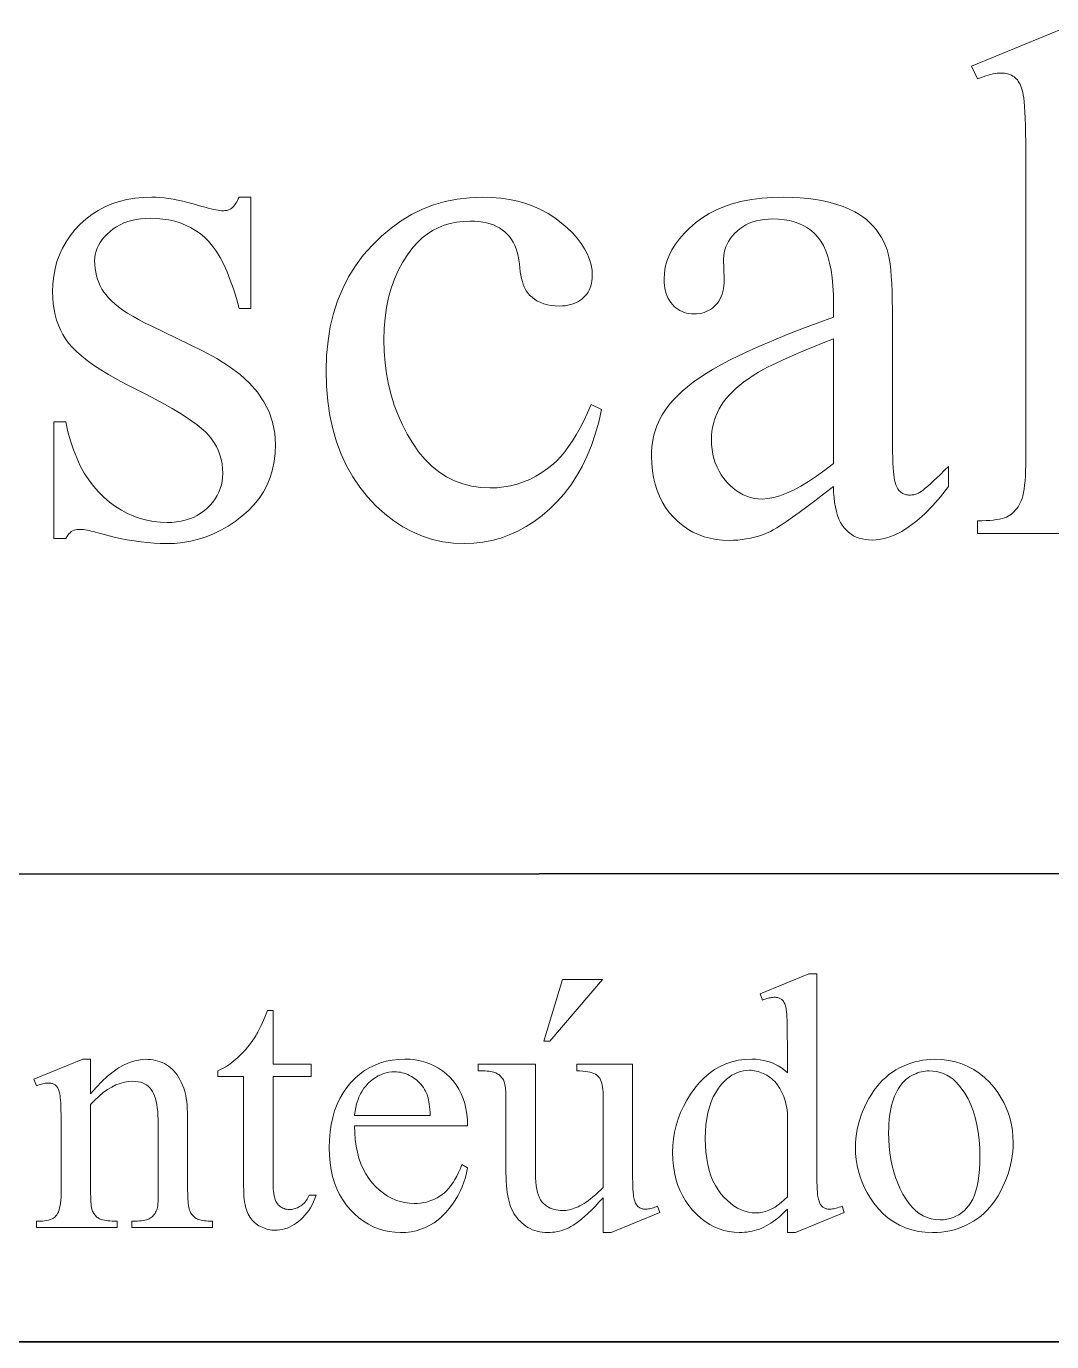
# Model space of a CAD drawing. Extents: x 0 to 297, y 0 to 210.
# Drawn here: x 167.36 to 173.57, y 10 to 17.97 of the extents above; entities that cross this region are included whole.
import ezdxf

# ---------------------------------------------------------------- set-up
doc = ezdxf.new("R2010")
doc.units = 0

msp = doc.modelspace()

# ---------------------------------------------------------------- linework, layer by layer
at = {"color": 7, "lineweight": 35}
for p, q in [((162, 12.832358), (286.882111, 12.899072)), ((10, 10), (287, 10)), ((97, 10), (287, 10))]:
    msp.add_line(p, q, dxfattribs=at)
at = {"color": 7, "lineweight": 13}
msp.add_lwpolyline([(174.094589, 14.899117), (173.123428, 14.899117), (173.123428, 14.976982), (173.149811, 14.977263), (173.174469, 14.978107), (173.197403, 14.979513), (173.218597, 14.981482), (173.238068, 14.984012), (173.255798, 14.987105), (173.271805, 14.990761), (173.286087, 14.994978), (173.29863, 14.999758), (173.309448, 15.0051), (173.319183, 15.011092), (173.328476, 15.017818), (173.337341, 15.025281), (173.345779, 15.033479), (173.35379, 15.042412), (173.361359, 15.05208), (173.368484, 15.062484), (173.375198, 15.073623), (173.38147, 15.085497), (173.387314, 15.098107), (173.392654, 15.112274), (173.39743, 15.12882), (173.401642, 15.147747), (173.405304, 15.169052), (173.408401, 15.192736), (173.410934, 15.2188), (173.412903, 15.247242), (173.414307, 15.278064), (173.415146, 15.311265), (173.415421, 15.346846), (173.415421, 17.146412), (173.415283, 17.21088), (173.414825, 17.270176), (173.414063, 17.324305), (173.41301, 17.373262), (173.411636, 17.417051), (173.409973, 17.455669), (173.408005, 17.48912), (173.405731, 17.517401), (173.403168, 17.540512), (173.400284, 17.558453), (173.397079, 17.573322), (173.393494, 17.587221), (173.389542, 17.600143), (173.385239, 17.612095), (173.380554, 17.623072), (173.375504, 17.633074), (173.370087, 17.642105), (173.364288, 17.650162), (173.358139, 17.657246), (173.351624, 17.663357), (173.344727, 17.668697), (173.337479, 17.673477), (173.329849, 17.677696), (173.321854, 17.681351), (173.313492, 17.684444), (173.304779, 17.686975), (173.29567, 17.688944), (173.286209, 17.69035), (173.276382, 17.691193), (173.26619, 17.691475), (173.254639, 17.691128), (173.242477, 17.69009), (173.229721, 17.68836), (173.216354, 17.685936), (173.202377, 17.682823), (173.187805, 17.679016), (173.172607, 17.674517), (173.15683, 17.669325), (173.140427, 17.663443), (173.123428, 17.656868), (173.086655, 17.732571), (173.677139, 17.974819)], dxfattribs=at)
for points in [[(168.717514, 16.93877), (168.717514, 16.263933), (168.646149, 16.263933), (168.629242, 16.325489), (168.611404, 16.38298), (168.592636, 16.436405), (168.572952, 16.485764), (168.552322, 16.531055), (168.530777, 16.572281), (168.508286, 16.60944), (168.484879, 16.642534), (168.460526, 16.67156), (168.435257, 16.696522), (168.408813, 16.718302), (168.380966, 16.737789), (168.351715, 16.754986), (168.321045, 16.769888), (168.288986, 16.782497), (168.255508, 16.792814), (168.220642, 16.80084), (168.184357, 16.806572), (168.146667, 16.810011), (168.107574, 16.811157), (168.077866, 16.810356), (168.049347, 16.807957), (168.021988, 16.803955), (167.995789, 16.798351), (167.970764, 16.791149), (167.946899, 16.782347), (167.92421, 16.771942), (167.902695, 16.759939), (167.882339, 16.746334), (167.863159, 16.731129), (167.84549, 16.714949), (167.829681, 16.698423), (167.81572, 16.681553), (167.803635, 16.664337), (167.793396, 16.646772), (167.785034, 16.628864), (167.778519, 16.610609), (167.773865, 16.592007), (167.771072, 16.573061), (167.770157, 16.553766), (167.770844, 16.529888), (167.772919, 16.506701), (167.776382, 16.484207), (167.781219, 16.462404), (167.78746, 16.441294), (167.795074, 16.420876), (167.804062, 16.40115), (167.814453, 16.382116), (167.826218, 16.363773), (167.839371, 16.346125), (167.854156, 16.328279), (167.871719, 16.310219), (167.892059, 16.291943), (167.915161, 16.273449), (167.941025, 16.25474), (167.969666, 16.235815), (168.001068, 16.216673), (168.035233, 16.197313), (168.072189, 16.17774), (168.111893, 16.157948), (168.427689, 16.004379), (168.511108, 15.960191), (168.585754, 15.913277), (168.651611, 15.863637), (168.708694, 15.811273), (168.756989, 15.756182), (168.796509, 15.698366), (168.82724, 15.637826), (168.849197, 15.57456), (168.862366, 15.508569), (168.86676, 15.439852), (168.864716, 15.386827), (168.858582, 15.335901), (168.848358, 15.287072), (168.834061, 15.240342), (168.815659, 15.19571), (168.793182, 15.153175), (168.766602, 15.11274), (168.735947, 15.074401), (168.701202, 15.038161), (168.662369, 15.004019), (168.621002, 14.972581), (168.578659, 14.944451), (168.535339, 14.919632), (168.491058, 14.898122), (168.445801, 14.87992), (168.399567, 14.865028), (168.352356, 14.853446), (168.304184, 14.845173), (168.25502, 14.840209), (168.204895, 14.838554), (168.168045, 14.839203), (168.130142, 14.841149), (168.091217, 14.844394), (168.051239, 14.848936), (168.010239, 14.854776), (167.968185, 14.861914), (167.92511, 14.870349), (167.880981, 14.880083), (167.835815, 14.891113), (167.789612, 14.903442), (167.775604, 14.907552), (167.7621, 14.911229), (167.74913, 14.914474), (167.736664, 14.917285), (167.724731, 14.919664), (167.713303, 14.921611), (167.702408, 14.923125), (167.692017, 14.924207), (167.682159, 14.924855), (167.672821, 14.925072), (167.663086, 14.924509), (167.653778, 14.922822), (167.644913, 14.920011), (167.636475, 14.916074), (167.628479, 14.911013), (167.620911, 14.904827), (167.61377, 14.897516), (167.607071, 14.88908), (167.600784, 14.87952), (167.594955, 14.868835), (167.523575, 14.868835), (167.523575, 15.576118), (167.594955, 15.576118), (167.60817, 15.517047), (167.623596, 15.460962), (167.64122, 15.407862), (167.661057, 15.357747), (167.68309, 15.310616), (167.707336, 15.266471), (167.733795, 15.225309), (167.762451, 15.187134), (167.79332, 15.151943), (167.826385, 15.119737), (167.860977, 15.090558), (167.896378, 15.064452), (167.932602, 15.041416), (167.969666, 15.021453), (168.007538, 15.00456), (168.046234, 14.990739), (168.085739, 14.979989), (168.126083, 14.97231), (168.167252, 14.967704), (168.209229, 14.966167), (168.238525, 14.967044), (168.266724, 14.969671), (168.293808, 14.974051), (168.319794, 14.980184), (168.344681, 14.988068), (168.368469, 14.997704), (168.391144, 15.009091), (168.41272, 15.022231), (168.433182, 15.037123), (168.45256, 15.053767), (168.470428, 15.071644), (168.486435, 15.090234), (168.500549, 15.109538), (168.512772, 15.129557), (168.523117, 15.150288), (168.531586, 15.171734), (168.538177, 15.193893), (168.542877, 15.216766), (168.5457, 15.240353), (168.546646, 15.264653), (168.545593, 15.294026), (168.54245, 15.322448), (168.537201, 15.349916), (168.529861, 15.376434), (168.520416, 15.402), (168.508881, 15.426615), (168.495239, 15.450277), (168.479507, 15.472988), (168.46167, 15.494747), (168.441742, 15.515554), (168.418671, 15.536427), (168.391434, 15.558381), (168.360016, 15.581416), (168.324432, 15.605534), (168.284653, 15.630732), (168.240723, 15.657011), (168.192612, 15.684373), (168.14032, 15.712815), (168.083847, 15.742339), (168.023209, 15.772944), (167.962646, 15.803788), (167.906418, 15.834026), (167.854507, 15.863659), (167.806915, 15.892685), (167.763657, 15.921106), (167.724731, 15.948922), (167.690125, 15.976131), (167.659836, 16.002735), (167.633881, 16.028734), (167.612259, 16.054127), (167.593765, 16.079433), (167.577209, 16.106037), (167.562622, 16.13394), (167.549957, 16.163139), (167.539261, 16.193638), (167.530502, 16.225431), (167.523682, 16.258526), (167.518814, 16.292915), (167.5159, 16.328604), (167.514923, 16.365591), (167.516602, 16.413673), (167.521622, 16.460155), (167.530014, 16.505035), (167.541748, 16.548317), (167.556824, 16.589996), (167.575272, 16.630075), (167.597061, 16.668554), (167.622208, 16.705433), (167.650696, 16.740709), (167.682556, 16.774387), (167.717056, 16.80562), (167.75354, 16.833565), (167.791992, 16.858223), (167.832397, 16.879593), (167.874786, 16.897675), (167.919128, 16.91247), (167.965454, 16.923975), (168.013733, 16.932196), (168.063995, 16.937126), (168.116226, 16.93877), (168.140076, 16.938272), (168.164932, 16.936781), (168.190781, 16.934294), (168.217621, 16.930811), (168.245453, 16.926334), (168.274292, 16.92086), (168.304108, 16.914394), (168.33493, 16.906933), (168.36676, 16.898476), (168.399567, 16.889023), (168.420898, 16.882858), (168.44075, 16.877342), (168.459137, 16.872477), (168.476044, 16.868259), (168.491486, 16.864689), (168.505463, 16.861769), (168.51796, 16.859499), (168.528992, 16.857876), (168.538559, 16.856903), (168.546646, 16.856579), (168.553421, 16.85673), (168.559875, 16.857183), (168.56604, 16.857941), (168.571915, 16.859001), (168.577469, 16.860363), (168.582718, 16.86203), (168.587677, 16.863997), (168.592331, 16.866268), (168.59668, 16.868843), (168.600723, 16.871719), (168.604675, 16.875114), (168.608765, 16.879246), (168.612976, 16.884113), (168.617325, 16.889715), (168.621811, 16.896051), (168.626419, 16.903126), (168.631149, 16.910933), (168.636017, 16.919477), (168.641022, 16.928757), (168.646149, 16.93877)], [(170.843689, 15.65182), (170.826141, 15.575328), (170.805542, 15.502447), (170.781845, 15.433179), (170.755096, 15.367523), (170.725266, 15.305479), (170.692368, 15.247047), (170.656403, 15.192227), (170.617355, 15.14102), (170.575241, 15.093425), (170.53006, 15.049441), (170.482849, 15.009373), (170.434631, 14.973521), (170.385422, 14.941889), (170.33522, 14.914474), (170.284027, 14.891275), (170.231842, 14.872296), (170.17865, 14.857534), (170.124466, 14.84699), (170.06929, 14.840663), (170.013123, 14.838554), (169.946503, 14.841388), (169.881607, 14.849888), (169.818451, 14.864056), (169.757034, 14.883889), (169.697327, 14.90939), (169.639359, 14.940558), (169.58313, 14.977393), (169.528625, 15.019896), (169.475845, 15.068064), (169.424805, 15.1219), (169.377136, 15.180558), (169.334473, 15.243197), (169.296844, 15.309815), (169.264221, 15.380414), (169.236618, 15.454992), (169.21405, 15.53355), (169.196472, 15.616089), (169.183929, 15.702606), (169.176407, 15.793103), (169.173904, 15.887581), (169.176682, 15.979268), (169.185013, 16.067451), (169.198914, 16.15213), (169.218369, 16.233305), (169.243378, 16.310976), (169.273956, 16.385143), (169.310089, 16.455807), (169.351776, 16.522966), (169.399033, 16.586622), (169.451843, 16.646772), (169.508545, 16.702253), (169.567474, 16.751892), (169.628632, 16.795692), (169.692017, 16.833651), (169.757629, 16.86577), (169.82547, 16.892052), (169.895538, 16.912491), (169.967834, 16.92709), (170.042358, 16.93585), (170.11911, 16.93877), (170.176468, 16.937223), (170.23175, 16.932585), (170.284958, 16.924852), (170.33609, 16.914026), (170.385147, 16.900108), (170.432129, 16.883097), (170.47702, 16.862991), (170.519852, 16.839794), (170.560608, 16.813503), (170.599274, 16.784121), (170.635025, 16.753071), (170.667023, 16.721785), (170.695251, 16.69026), (170.719711, 16.658497), (170.740402, 16.626495), (170.757339, 16.594257), (170.770523, 16.561781), (170.779922, 16.529066), (170.785568, 16.496113), (170.78746, 16.462923), (170.786926, 16.446798), (170.785339, 16.431301), (170.782684, 16.416431), (170.778976, 16.402187), (170.7742, 16.388573), (170.768372, 16.375584), (170.76149, 16.363222), (170.75354, 16.351488), (170.744537, 16.340382), (170.734467, 16.329903), (170.723434, 16.320246), (170.711578, 16.311604), (170.698868, 16.30398), (170.685318, 16.297371), (170.670929, 16.29178), (170.655685, 16.287207), (170.639603, 16.283648), (170.622681, 16.281107), (170.604919, 16.279581), (170.586304, 16.279074), (170.561401, 16.279896), (170.537766, 16.28236), (170.515381, 16.28647), (170.494247, 16.292225), (170.474365, 16.299622), (170.45575, 16.308662), (170.43837, 16.319347), (170.422256, 16.331676), (170.40741, 16.345648), (170.393799, 16.361265), (170.386688, 16.371172), (170.380081, 16.382721), (170.373978, 16.395916), (170.368362, 16.410753), (170.363251, 16.427235), (170.358627, 16.44536), (170.354507, 16.46513), (170.350891, 16.486542), (170.347763, 16.5096), (170.345139, 16.5343), (170.342117, 16.559217), (170.337814, 16.582924), (170.332245, 16.605417), (170.325409, 16.626701), (170.317291, 16.646772), (170.307892, 16.665634), (170.297211, 16.683283), (170.285263, 16.699722), (170.272034, 16.714949), (170.257538, 16.728966), (170.241806, 16.741293), (170.224915, 16.752325), (170.206848, 16.762058), (170.187622, 16.770493), (170.167236, 16.777632), (170.14566, 16.783472), (170.12294, 16.788013), (170.09903, 16.791258), (170.073959, 16.793205), (170.047729, 16.793854), (170.00531, 16.792253), (169.964584, 16.787451), (169.925537, 16.779448), (169.888184, 16.768244), (169.852524, 16.753839), (169.818542, 16.736233), (169.786255, 16.715425), (169.755646, 16.691416), (169.72673, 16.664207), (169.699493, 16.633795), (169.666199, 16.59004), (169.636429, 16.543558), (169.610138, 16.49435), (169.587372, 16.442419), (169.5681, 16.38776), (169.552322, 16.330378), (169.54007, 16.270269), (169.531311, 16.207436), (169.526047, 16.141878), (169.524292, 16.073593), (169.526031, 16.003483), (169.531265, 15.935036), (169.539963, 15.868255), (169.552155, 15.80314), (169.567825, 15.73969), (169.586975, 15.677905), (169.609619, 15.617786), (169.635727, 15.559333), (169.665329, 15.502544), (169.69841, 15.447422), (169.734451, 15.395847), (169.772949, 15.349701), (169.813873, 15.308983), (169.857254, 15.273695), (169.903076, 15.243835), (169.95134, 15.219405), (170.00206, 15.200403), (170.055206, 15.186831), (170.110809, 15.178687), (170.168854, 15.175973), (170.210815, 15.177423), (170.251907, 15.181769), (170.292145, 15.189015), (170.331512, 15.19916), (170.37001, 15.212202), (170.407639, 15.228143), (170.444412, 15.246983), (170.480316, 15.26872), (170.51535, 15.293356), (170.54953, 15.32089), (170.573257, 15.342411), (170.596848, 15.367177), (170.620316, 15.395187), (170.643661, 15.426441), (170.66687, 15.46094), (170.689941, 15.498684), (170.712891, 15.539672), (170.735718, 15.583904), (170.758408, 15.63138), (170.78096, 15.682101)], [(172.249603, 15.184625), (172.190872, 15.139462), (172.136703, 15.09828), (172.087051, 15.061077), (172.041962, 15.027855), (172.001404, 14.998611), (171.965393, 14.973349), (171.933914, 14.952065), (171.906998, 14.934762), (171.884613, 14.921438), (171.86676, 14.912094), (171.843246, 14.90182), (171.819443, 14.892628), (171.795319, 14.884517), (171.770905, 14.877487), (171.74617, 14.871539), (171.721146, 14.866673), (171.695831, 14.862887), (171.670197, 14.860184), (171.644257, 14.858562), (171.618027, 14.858021), (171.577652, 14.859426), (171.538727, 14.863645), (171.501251, 14.870674), (171.46524, 14.880515), (171.430664, 14.893168), (171.397537, 14.908633), (171.36586, 14.92691), (171.335632, 14.947999), (171.306854, 14.971899), (171.279526, 14.998611), (171.254242, 15.027617), (171.231628, 15.058395), (171.211685, 15.090948), (171.194382, 15.125274), (171.179764, 15.161373), (171.167786, 15.199246), (171.158478, 15.238894), (171.151825, 15.280313), (171.147827, 15.323507), (171.1465, 15.368475), (171.147156, 15.397069), (171.149094, 15.424885), (171.152344, 15.451921), (171.156891, 15.478179), (171.16272, 15.503658), (171.169861, 15.528359), (171.178299, 15.552281), (171.188034, 15.575425), (171.199066, 15.59779), (171.211395, 15.619376), (171.230438, 15.648619), (171.25209, 15.677516), (171.276382, 15.706067), (171.303268, 15.734271), (171.332779, 15.76213), (171.364914, 15.789642), (171.399658, 15.81681), (171.437027, 15.84363), (171.477005, 15.870104), (171.519608, 15.896233), (171.566422, 15.92275), (171.619064, 15.950393), (171.677521, 15.979159), (171.741791, 16.009052), (171.811874, 16.040068), (171.887787, 16.07221), (171.969513, 16.105476), (172.057053, 16.139866), (172.150421, 16.175383), (172.249603, 16.212023), (172.249603, 16.289888), (172.248657, 16.347292), (172.245834, 16.400976), (172.241135, 16.450941), (172.234543, 16.497185), (172.226074, 16.539707), (172.215729, 16.57851), (172.203491, 16.613594), (172.189392, 16.644957), (172.173386, 16.672598), (172.155518, 16.696522), (172.135849, 16.71748), (172.114456, 16.736233), (172.09137, 16.752779), (172.066574, 16.767118), (172.04007, 16.779253), (172.011856, 16.789181), (171.981934, 16.796904), (171.950287, 16.802418), (171.916946, 16.805727), (171.881897, 16.806831), (171.855209, 16.806095), (171.829651, 16.80389), (171.805206, 16.800213), (171.781891, 16.795065), (171.759689, 16.788446), (171.738632, 16.780357), (171.718689, 16.770796), (171.699875, 16.759766), (171.682175, 16.747263), (171.665604, 16.733292), (171.649994, 16.718367), (171.636017, 16.703011), (171.623688, 16.68722), (171.613007, 16.670998), (171.603958, 16.654343), (171.596573, 16.637257), (171.59082, 16.619736), (171.5867, 16.601784), (171.584244, 16.583399), (171.58342, 16.564581), (171.587738, 16.439131), (171.587234, 16.419685), (171.585709, 16.40115), (171.58316, 16.383522), (171.579605, 16.366802), (171.575027, 16.35099), (171.569443, 16.336088), (171.562836, 16.322094), (171.555206, 16.309008), (171.54657, 16.296831), (171.536911, 16.285563), (171.526428, 16.275288), (171.51532, 16.266096), (171.503586, 16.257984), (171.491226, 16.250956), (171.478241, 16.245007), (171.46463, 16.240141), (171.450378, 16.236355), (171.435516, 16.233652), (171.420013, 16.232029), (171.403885, 16.231489), (171.388184, 16.232052), (171.373047, 16.233738), (171.358505, 16.236549), (171.344543, 16.240486), (171.331161, 16.245548), (171.318375, 16.251734), (171.306152, 16.259045), (171.29454, 16.267479), (171.283493, 16.27704), (171.273041, 16.287725), (171.263382, 16.299383), (171.25473, 16.311863), (171.247116, 16.325165), (171.240509, 16.339289), (171.234909, 16.354235), (171.230331, 16.370003), (171.226776, 16.386593), (171.224243, 16.404005), (171.222717, 16.422237), (171.222198, 16.441294), (171.224106, 16.478193), (171.229813, 16.514488), (171.239334, 16.550177), (171.252655, 16.585258), (171.269791, 16.619736), (171.290726, 16.653608), (171.315475, 16.686874), (171.344025, 16.719534), (171.376373, 16.751589), (171.412537, 16.783039), (171.452148, 16.812628), (171.494827, 16.839102), (171.540573, 16.862461), (171.589386, 16.882708), (171.641281, 16.899837), (171.696228, 16.913853), (171.754272, 16.924755), (171.815369, 16.932541), (171.879547, 16.937214), (171.946793, 16.93877), (171.998611, 16.937883), (172.048538, 16.935223), (172.096558, 16.93079), (172.14267, 16.924582), (172.186874, 16.916599), (172.229187, 16.906845), (172.269592, 16.895317), (172.30809, 16.882015), (172.344681, 16.86694), (172.379379, 16.85009), (172.404236, 16.835922), (172.427734, 16.820242), (172.449905, 16.803045), (172.470734, 16.784336), (172.490234, 16.764112), (172.508377, 16.742374), (172.525177, 16.719124), (172.540649, 16.694359), (172.554764, 16.668077), (172.567551, 16.640284), (172.574951, 16.619736), (172.581573, 16.595295), (172.587402, 16.566961), (172.592468, 16.534733), (172.596756, 16.498611), (172.60025, 16.458597), (172.602982, 16.41469), (172.604935, 16.366888), (172.606094, 16.315195), (172.606491, 16.259607), (172.606491, 15.586932), (172.606598, 15.532458), (172.606918, 15.482375), (172.607452, 15.436684), (172.608215, 15.395382), (172.609192, 15.358471), (172.610382, 15.325952), (172.611786, 15.297822), (172.613403, 15.274084), (172.61525, 15.254737), (172.61731, 15.239779), (172.619598, 15.22744), (172.622192, 15.215944), (172.625061, 15.205292), (172.628204, 15.195483), (172.631638, 15.186518), (172.635345, 15.178395), (172.639328, 15.171117), (172.6436, 15.164682), (172.648163, 15.159091), (172.652985, 15.154344), (172.658035, 15.150234), (172.663239, 15.146557), (172.668594, 15.143312), (172.674103, 15.140501), (172.679749, 15.138122), (172.685562, 15.136175), (172.691528, 15.134661), (172.697632, 15.133579), (172.703888, 15.132931), (172.710312, 15.132714), (172.717148, 15.132866), (172.723801, 15.13332), (172.730286, 15.134077), (172.736603, 15.135137), (172.742752, 15.136499), (172.748718, 15.138165), (172.754517, 15.140133), (172.760147, 15.142405), (172.765594, 15.144979), (172.770874, 15.147855), (172.780792, 15.154495), (172.792419, 15.163168), (172.80571, 15.173875), (172.820709, 15.186615), (172.837387, 15.201387), (172.855743, 15.218194), (172.875793, 15.237033), (172.897537, 15.257905), (172.920959, 15.28081), (172.946075, 15.30575), (172.946075, 15.184625), (172.897827, 15.122981), (172.850037, 15.067826), (172.802673, 15.019159), (172.755737, 14.976982), (172.709229, 14.941294), (172.663162, 14.912094), (172.617523, 14.889383), (172.572311, 14.873161), (172.527542, 14.863428), (172.4832, 14.860184), (172.462433, 14.860919), (172.442535, 14.863125), (172.423508, 14.866802), (172.405334, 14.87195), (172.388031, 14.878569), (172.371597, 14.886658), (172.356018, 14.896218), (172.341309, 14.907249), (172.327469, 14.919751), (172.314484, 14.933723), (172.302551, 14.94947), (172.291824, 14.967293), (172.282303, 14.987191), (172.274002, 15.009167), (172.266907, 15.033219), (172.261017, 15.059347), (172.256348, 15.087552), (172.252884, 15.117833), (172.250641, 15.15019)], [(172.249603, 15.325216), (172.249603, 16.080082), (172.1866, 16.054884), (172.12822, 16.0312), (172.074463, 16.009029), (172.025345, 15.988374), (171.98085, 15.969232), (171.940994, 15.951604), (171.905762, 15.93549), (171.875153, 15.92089), (171.849182, 15.907804), (171.827835, 15.896233), (171.794632, 15.877112), (171.763367, 15.857819), (171.73407, 15.838352), (171.706696, 15.818712), (171.68129, 15.798901), (171.657822, 15.778914), (171.636307, 15.758756), (171.61673, 15.738424), (171.599091, 15.717919), (171.58342, 15.697242), (171.569443, 15.676283), (171.556946, 15.654935), (171.545914, 15.633197), (171.536346, 15.611071), (171.528259, 15.588554), (171.521637, 15.565649), (171.516495, 15.542354), (171.512817, 15.518669), (171.510605, 15.494596), (171.509872, 15.470133), (171.510803, 15.439517), (171.513596, 15.40996), (171.51825, 15.381463), (171.52475, 15.354027), (171.533127, 15.327649), (171.543365, 15.302332), (171.55545, 15.278074), (171.569397, 15.254877), (171.585205, 15.232739), (171.602875, 15.211661), (171.621765, 15.192141), (171.641205, 15.174675), (171.661224, 15.159265), (171.681793, 15.145908), (171.702911, 15.134606), (171.724609, 15.12536), (171.746872, 15.118169), (171.769684, 15.113031), (171.793076, 15.109949), (171.817017, 15.108922), (171.850922, 15.111085), (171.886917, 15.117574), (171.924988, 15.128388), (171.965134, 15.143529), (172.007355, 15.162995), (172.051651, 15.186788), (172.098022, 15.214906), (172.146469, 15.24735), (172.196991, 15.284121)], [(171.969803, 10.803456), (171.955338, 10.788743), (171.940948, 10.774884), (171.92662, 10.76188), (171.912354, 10.749729), (171.898163, 10.738433), (171.884018, 10.727992), (171.869949, 10.718405), (171.855942, 10.709672), (171.84201, 10.701793), (171.828125, 10.694769), (171.814178, 10.688501), (171.800018, 10.682895), (171.785629, 10.677947), (171.771027, 10.673658), (171.75621, 10.670031), (171.74118, 10.667062), (171.725937, 10.664753), (171.710464, 10.663103), (171.694794, 10.662114), (171.678894, 10.661784), (171.646851, 10.663141), (171.615646, 10.667213), (171.585251, 10.673999), (171.555695, 10.6835), (171.526947, 10.695715), (171.499023, 10.710645), (171.471924, 10.728289), (171.445633, 10.748648), (171.420181, 10.771721), (171.395538, 10.797508), (171.372528, 10.825427), (171.351944, 10.854892), (171.333771, 10.885902), (171.318024, 10.91846), (171.304703, 10.952564), (171.293793, 10.988215), (171.285324, 11.025413), (171.279266, 11.064156), (171.275635, 11.104446), (171.274414, 11.146283), (171.275757, 11.188531), (171.279785, 11.230054), (171.286484, 11.270852), (171.295868, 11.310926), (171.307938, 11.350275), (171.322693, 11.3889), (171.340134, 11.4268), (171.360245, 11.463976), (171.383041, 11.500427), (171.408524, 11.536153), (171.436111, 11.569749), (171.46524, 11.599809), (171.495895, 11.626331), (171.528091, 11.649319), (171.561813, 11.668769), (171.597092, 11.684683), (171.633881, 11.69706), (171.672226, 11.705901), (171.712097, 11.711205), (171.75351, 11.712974), (171.779221, 11.712141), (171.804031, 11.709642), (171.827942, 11.705479), (171.850922, 11.69965), (171.873016, 11.692156), (171.89418, 11.682995), (171.914459, 11.67217), (171.933807, 11.659678), (171.952255, 11.645522), (171.969803, 11.629701), (171.969803, 11.812469), (171.969727, 11.845119), (171.969482, 11.875151), (171.96907, 11.902566), (171.968506, 11.927364), (171.967773, 11.949545), (171.966888, 11.96911), (171.965836, 11.986055), (171.964615, 12.000385), (171.963226, 12.012097), (171.9617, 12.021193), (171.959976, 12.02873), (171.958084, 12.035771), (171.955994, 12.042314), (171.953735, 12.048359), (171.951279, 12.053907), (171.948654, 12.058958), (171.945831, 12.063511), (171.942825, 12.067566), (171.939651, 12.071124), (171.936279, 12.074184), (171.932724, 12.076856), (171.929016, 12.079247), (171.92511, 12.081355), (171.921051, 12.083182), (171.916809, 12.084729), (171.912399, 12.085995), (171.907806, 12.086979), (171.903061, 12.087682), (171.898117, 12.088103), (171.893021, 12.088243), (171.887207, 12.088071), (171.881042, 12.087552), (171.874496, 12.086687), (171.867584, 12.085476), (171.860306, 12.083918), (171.852661, 12.082015), (171.84465, 12.079765), (171.836258, 12.077169), (171.827515, 12.074228), (171.81839, 12.07094), (171.804337, 12.108792), (172.099579, 12.229917), (172.148254, 12.229917), (172.148254, 11.08464), (172.148331, 11.051173), (172.148575, 11.020421), (172.148972, 10.992384), (172.149551, 10.967062), (172.150269, 10.944453), (172.151169, 10.92456), (172.152222, 10.907381), (172.153442, 10.892916), (172.154816, 10.881166), (172.156357, 10.87213), (172.158081, 10.864684), (172.159988, 10.857703), (172.162094, 10.851188), (172.164398, 10.845137), (172.166901, 10.839551), (172.169601, 10.83443), (172.172485, 10.829774), (172.175568, 10.825583), (172.178848, 10.821858), (172.182312, 10.818598), (172.185944, 10.815721), (172.189682, 10.813147), (172.193558, 10.810876), (172.19754, 10.808908), (172.201645, 10.807241), (172.205872, 10.80588), (172.210205, 10.804819), (172.214676, 10.804062), (172.219254, 10.803608), (172.223953, 10.803456), (172.22998, 10.80364), (172.236404, 10.804193), (172.243225, 10.805111), (172.250427, 10.806398), (172.258011, 10.808053), (172.265991, 10.810076), (172.274368, 10.812466), (172.283127, 10.815223), (172.292282, 10.818349), (172.301819, 10.821842), (172.313705, 10.78399), (172.019547, 10.661784), (171.969803, 10.661784)], [(170.849396, 12.19531), (170.530365, 11.822203), (170.493591, 11.822203), (170.607147, 12.19531)], [(168.851929, 12.008215), (168.851929, 11.682693), (169.083359, 11.682693), (169.083359, 11.60699), (168.851929, 11.60699), (168.851929, 10.964596), (168.852203, 10.945973), (168.853027, 10.928604), (168.854401, 10.912491), (168.856339, 10.897632), (168.858826, 10.884027), (168.861847, 10.871675), (168.865433, 10.86058), (168.869568, 10.850739), (168.874268, 10.842152), (168.879501, 10.83482), (168.885178, 10.828449), (168.891159, 10.82275), (168.897461, 10.817721), (168.904068, 10.813363), (168.910995, 10.809675), (168.918243, 10.806658), (168.925797, 10.804311), (168.933655, 10.802635), (168.941849, 10.801629), (168.950333, 10.801293), (168.957458, 10.801516), (168.964523, 10.80218), (168.971558, 10.803289), (168.978546, 10.804841), (168.985489, 10.806836), (168.992386, 10.809275), (168.999237, 10.812157), (169.006058, 10.815483), (169.012817, 10.819252), (169.019547, 10.823464), (169.026108, 10.828109), (169.032349, 10.833176), (169.0383, 10.838664), (169.043945, 10.844574), (169.049286, 10.850906), (169.054337, 10.85766), (169.059067, 10.864836), (169.063507, 10.872433), (169.067627, 10.880452), (169.071457, 10.888893), (169.113632, 10.888893), (169.105759, 10.86822), (169.097244, 10.848598), (169.088104, 10.830023), (169.078339, 10.812498), (169.067947, 10.796021), (169.056931, 10.780595), (169.045273, 10.766216), (169.033005, 10.752887), (169.020096, 10.740607), (169.006577, 10.729376), (168.992691, 10.719205), (168.978714, 10.710104), (168.964661, 10.702074), (168.950516, 10.695115), (168.936279, 10.689226), (168.921967, 10.684408), (168.907547, 10.680661), (168.893066, 10.677984), (168.878479, 10.676378), (168.863815, 10.675843), (168.853897, 10.676119), (168.844009, 10.676947), (168.834167, 10.678325), (168.824371, 10.680256), (168.814606, 10.682737), (168.804901, 10.685771), (168.795227, 10.689356), (168.785614, 10.693493), (168.776031, 10.698181), (168.766479, 10.703421), (168.757217, 10.709174), (168.748444, 10.715404), (168.740173, 10.722109), (168.732407, 10.729289), (168.725128, 10.736946), (168.718338, 10.745079), (168.712051, 10.753688), (168.706268, 10.762772), (168.700989, 10.772332), (168.696198, 10.782368), (168.691879, 10.793199), (168.688019, 10.805143), (168.684616, 10.818203), (168.681656, 10.832376), (168.679153, 10.847662), (168.677109, 10.864062), (168.675522, 10.881577), (168.674393, 10.900205), (168.673706, 10.919948), (168.673477, 10.940804), (168.673477, 11.60699), (168.516663, 11.60699), (168.516663, 11.642678), (168.528595, 11.647766), (168.540573, 11.653515), (168.552597, 11.659922), (168.564682, 11.666989), (168.576828, 11.674717), (168.58902, 11.683104), (168.601273, 11.69215), (168.613571, 11.701857), (168.625916, 11.712222), (168.638336, 11.723248), (168.650635, 11.734814), (168.662659, 11.746802), (168.674423, 11.759212), (168.685913, 11.772043), (168.697144, 11.785297), (168.708084, 11.798972), (168.718765, 11.813069), (168.729172, 11.827588), (168.739319, 11.842528), (168.749176, 11.857891), (168.754349, 11.866791), (168.759918, 11.877054), (168.765854, 11.88868), (168.772202, 11.901669), (168.778931, 11.916019), (168.786041, 11.931734), (168.793549, 11.94881), (168.801437, 11.967249), (168.809723, 11.987051), (168.818405, 12.008215)], [(167.745575, 11.502087), (167.780243, 11.54195), (167.814575, 11.577617), (167.848587, 11.609088), (167.882278, 11.636362), (167.915634, 11.659441), (167.948685, 11.678324), (167.9814, 11.693009), (168.013779, 11.7035), (168.045853, 11.709794), (168.077591, 11.711892), (168.093582, 11.711487), (168.109131, 11.71027), (168.124207, 11.708242), (168.13884, 11.705403), (168.15303, 11.701754), (168.166748, 11.697292), (168.180023, 11.69202), (168.192825, 11.685937), (168.2052, 11.679043), (168.217102, 11.671337), (168.228546, 11.662702), (168.239502, 11.653017), (168.25, 11.642283), (168.26001, 11.630501), (168.269547, 11.617669), (168.27861, 11.603788), (168.287201, 11.588859), (168.295319, 11.57288), (168.302948, 11.555852), (168.310104, 11.537775), (168.314621, 11.524105), (168.318665, 11.509051), (168.322235, 11.492613), (168.325333, 11.474791), (168.327957, 11.455584), (168.330093, 11.434992), (168.331757, 11.413017), (168.332947, 11.389657), (168.333664, 11.364913), (168.333893, 11.338785), (168.333893, 10.91593), (168.334045, 10.897717), (168.334503, 10.880717), (168.335266, 10.864927), (168.336319, 10.850349), (168.337677, 10.836983), (168.339355, 10.824826), (168.341324, 10.813882), (168.343582, 10.804149), (168.346161, 10.795627), (168.349045, 10.788316), (168.351563, 10.783028), (168.354385, 10.777977), (168.357498, 10.773165), (168.360886, 10.76859), (168.364594, 10.764254), (168.368576, 10.760155), (168.372849, 10.756294), (168.377411, 10.752671), (168.382278, 10.749286), (168.387436, 10.746139), (168.393173, 10.743262), (168.399826, 10.740688), (168.407364, 10.738417), (168.415817, 10.736449), (168.42514, 10.734783), (168.435379, 10.73342), (168.446518, 10.732361), (168.458542, 10.731604), (168.471481, 10.73115), (168.485306, 10.730998), (168.485306, 10.692065), (167.995392, 10.692065), (167.995392, 10.730998), (168.015945, 10.730998), (168.029373, 10.731209), (168.041962, 10.731842), (168.053726, 10.732896), (168.064651, 10.734372), (168.074753, 10.73627), (168.084015, 10.73859), (168.092438, 10.741332), (168.100037, 10.744495), (168.106812, 10.74808), (168.112732, 10.752087), (168.118088, 10.756505), (168.123093, 10.761323), (168.127777, 10.766541), (168.132111, 10.772159), (168.136124, 10.778177), (168.139801, 10.784595), (168.143127, 10.791414), (168.146133, 10.798634), (168.148804, 10.806252), (168.151123, 10.814271), (168.151947, 10.818208), (168.152695, 10.823529), (168.153336, 10.830234), (168.1539, 10.838324), (168.154373, 10.847797), (168.15477, 10.858655), (168.15506, 10.870897), (168.155289, 10.884523), (168.155411, 10.899534), (168.155457, 10.91593), (168.155457, 11.321482), (168.155106, 11.347777), (168.154053, 11.372592), (168.152298, 11.395925), (168.149826, 11.417775), (168.146667, 11.438145), (168.142807, 11.457033), (168.138229, 11.474439), (168.132965, 11.490364), (168.126984, 11.504807), (168.120316, 11.517768), (168.112793, 11.529378), (168.104324, 11.539765), (168.094894, 11.548931), (168.084488, 11.556874), (168.073135, 11.563596), (168.060806, 11.569095), (168.047516, 11.573372), (168.033264, 11.576427), (168.018066, 11.57826), (168.001892, 11.578871), (167.976166, 11.577465), (167.950455, 11.573248), (167.924774, 11.566218), (167.899109, 11.556376), (167.873459, 11.543723), (167.847839, 11.528258), (167.82225, 11.509981), (167.796661, 11.488893), (167.771118, 11.464993), (167.745575, 11.43828), (167.745575, 10.91593), (167.745697, 10.896583), (167.746048, 10.878771), (167.746643, 10.862494), (167.747482, 10.847754), (167.74855, 10.834549), (167.749863, 10.82288), (167.751404, 10.812747), (167.753189, 10.804149), (167.755219, 10.797087), (167.757477, 10.79156), (167.76062, 10.785456), (167.763992, 10.779686), (167.767578, 10.774252), (167.771408, 10.769153), (167.775452, 10.764389), (167.779724, 10.75996), (167.784241, 10.755867), (167.788971, 10.752109), (167.79393, 10.748686), (167.799118, 10.745598), (167.804962, 10.742824), (167.81189, 10.740342), (167.819931, 10.738153), (167.829041, 10.736254), (167.839264, 10.734648), (167.850571, 10.733335), (167.862961, 10.732312), (167.876465, 10.731583), (167.891037, 10.731144), (167.906723, 10.730998), (167.906723, 10.692065), (167.416809, 10.692065), (167.416809, 10.730998), (167.438446, 10.730998), (167.453094, 10.731382), (167.466751, 10.732533), (167.479431, 10.734453), (167.491135, 10.737141), (167.501846, 10.740596), (167.511566, 10.74482), (167.520309, 10.74981), (167.528076, 10.755569), (167.534851, 10.762095), (167.540634, 10.76939), (167.54567, 10.777766), (167.550186, 10.787538), (167.554153, 10.798703), (167.557602, 10.811265), (167.560516, 10.825221), (167.562897, 10.840572), (167.564758, 10.85732), (167.566071, 10.875461), (167.566864, 10.894998), (167.567139, 10.91593), (167.567139, 11.283629), (167.567062, 11.317924), (167.566818, 11.349426), (167.566406, 11.378139), (167.565842, 11.404062), (167.565109, 11.427195), (167.564209, 11.447537), (167.563156, 11.46509), (167.561951, 11.479852), (167.560562, 11.491823), (167.559021, 11.501005), (167.557312, 11.508543), (167.555435, 11.515584), (167.553375, 11.522126), (167.551147, 11.528172), (167.548752, 11.53372), (167.546173, 11.538771), (167.543427, 11.543324), (167.540512, 11.547379), (167.537415, 11.550937), (167.534149, 11.553997), (167.530685, 11.556668), (167.526993, 11.559059), (167.523071, 11.561168), (167.518921, 11.562995), (167.514557, 11.564542), (167.509949, 11.565807), (167.505127, 11.566792), (167.500061, 11.567494), (167.494781, 11.567916), (167.489273, 11.568056), (167.483093, 11.567894), (167.476685, 11.567408), (167.470032, 11.566597), (167.463135, 11.565461), (167.456009, 11.564001), (167.448654, 11.562217), (167.44104, 11.560108), (167.433212, 11.557674), (167.425125, 11.554916), (167.416809, 11.551834), (167.400589, 11.590768), (167.699081, 11.711892), (167.745575, 11.711892)], [(169.346161, 11.309585), (169.347031, 11.266413), (169.350098, 11.225143), (169.355331, 11.185779), (169.362762, 11.148316), (169.372375, 11.112758), (169.384186, 11.079102), (169.398163, 11.04735), (169.414337, 11.017502), (169.432678, 10.989556), (169.453217, 10.963514), (169.475235, 10.939679), (169.498001, 10.918352), (169.521515, 10.899534), (169.545792, 10.883226), (169.570831, 10.869427), (169.596619, 10.858136), (169.623169, 10.849355), (169.650482, 10.843081), (169.678543, 10.839318), (169.707367, 10.838064), (169.726578, 10.838599), (169.745285, 10.840205), (169.763474, 10.842882), (169.781174, 10.846629), (169.79834, 10.851447), (169.815018, 10.857336), (169.831177, 10.864295), (169.846832, 10.872325), (169.861984, 10.881425), (169.876617, 10.891597), (169.890762, 10.903066), (169.904449, 10.916059), (169.917679, 10.930578), (169.930435, 10.946622), (169.942719, 10.96419), (169.954544, 10.983284), (169.965912, 11.003901), (169.976807, 11.026045), (169.987228, 11.049713), (169.997208, 11.074905), (170.030731, 11.053276), (170.025314, 11.02391), (170.018188, 10.995071), (170.009308, 10.966764), (169.998718, 10.938987), (169.986389, 10.911739), (169.972321, 10.885021), (169.956543, 10.858833), (169.939026, 10.833176), (169.919769, 10.808047), (169.898788, 10.783449), (169.876389, 10.760333), (169.85289, 10.73965), (169.828293, 10.7214), (169.802582, 10.705584), (169.775772, 10.692201), (169.747864, 10.681251), (169.718842, 10.672734), (169.688721, 10.666651), (169.657501, 10.663001), (169.625168, 10.661784), (169.589996, 10.663174), (169.555847, 10.667343), (169.522736, 10.674292), (169.490646, 10.684019), (169.459579, 10.696527), (169.429535, 10.711813), (169.400528, 10.729878), (169.372543, 10.750724), (169.345581, 10.774349), (169.319656, 10.800753), (169.295517, 10.829504), (169.273911, 10.860169), (169.254852, 10.892748), (169.238327, 10.927242), (169.22435, 10.96365), (169.212921, 11.001971), (169.204025, 11.042208), (169.197662, 11.084358), (169.193863, 11.128423), (169.192581, 11.174401), (169.193893, 11.224111), (169.1978, 11.271583), (169.204315, 11.316814), (169.21344, 11.359809), (169.225159, 11.400564), (169.239502, 11.43908), (169.256439, 11.475358), (169.275986, 11.509398), (169.298141, 11.541198), (169.322906, 11.570761), (169.34964, 11.597781), (169.377686, 11.621957), (169.407074, 11.643289), (169.437805, 11.661777), (169.469849, 11.677421), (169.503235, 11.69022), (169.537933, 11.700174), (169.573975, 11.707285), (169.611343, 11.711552), (169.650055, 11.712974), (169.68277, 11.711876), (169.714294, 11.708583), (169.744629, 11.703094), (169.773773, 11.695411), (169.801727, 11.685532), (169.828491, 11.673457), (169.854065, 11.659186), (169.878448, 11.642721), (169.901657, 11.624061), (169.92366, 11.603205), (169.944, 11.58051), (169.962204, 11.556334), (169.978271, 11.530676), (169.992188, 11.503536), (170.003967, 11.474915), (170.013596, 11.444812), (170.021088, 11.413228), (170.026443, 11.380162), (170.029663, 11.345614), (170.030731, 11.309585)], [(171.031082, 11.682693), (171.031082, 11.082477), (171.031174, 11.049421), (171.031418, 11.019037), (171.031815, 10.991324), (171.032379, 10.966283), (171.033112, 10.943913), (171.034012, 10.924213), (171.035065, 10.907186), (171.036285, 10.89283), (171.037659, 10.881145), (171.0392, 10.87213), (171.040924, 10.864684), (171.042831, 10.857703), (171.044937, 10.851188), (171.047241, 10.845137), (171.049744, 10.839551), (171.052429, 10.83443), (171.055328, 10.829774), (171.058411, 10.825583), (171.061676, 10.821858), (171.065155, 10.818598), (171.068787, 10.815721), (171.072525, 10.813147), (171.076401, 10.810876), (171.080383, 10.808908), (171.084488, 10.807241), (171.088715, 10.80588), (171.093048, 10.804819), (171.097504, 10.804062), (171.102097, 10.803608), (171.106796, 10.803456), (171.113586, 10.80364), (171.120544, 10.804193), (171.127686, 10.805111), (171.134995, 10.806398), (171.142471, 10.808053), (171.150131, 10.810076), (171.157959, 10.812466), (171.16597, 10.815223), (171.174149, 10.818349), (171.182495, 10.821842), (171.197632, 10.78399), (170.901306, 10.661784), (170.852646, 10.661784), (170.852646, 10.87159), (170.827728, 10.844932), (170.804016, 10.820328), (170.781525, 10.797779), (170.760239, 10.777286), (170.740173, 10.758846), (170.721313, 10.742462), (170.703659, 10.728132), (170.687225, 10.715858), (170.671997, 10.705638), (170.657974, 10.697473), (170.644501, 10.690692), (170.630859, 10.684625), (170.617065, 10.679272), (170.603134, 10.674632), (170.589035, 10.670706), (170.574799, 10.667494), (170.560394, 10.664996), (170.545853, 10.663212), (170.531158, 10.662141), (170.516312, 10.661784), (170.499878, 10.662266), (170.483887, 10.663709), (170.468338, 10.666116), (170.453232, 10.669484), (170.438583, 10.673816), (170.424362, 10.67911), (170.410583, 10.685366), (170.397263, 10.692584), (170.384369, 10.700766), (170.371933, 10.709909), (170.360077, 10.71981), (170.348984, 10.730263), (170.338623, 10.741267), (170.32901, 10.752822), (170.32016, 10.76493), (170.312042, 10.777588), (170.304672, 10.790798), (170.29805, 10.80456), (170.29216, 10.818873), (170.287033, 10.833738), (170.282516, 10.849505), (170.278473, 10.866529), (170.274902, 10.884805), (170.271805, 10.904336), (170.269196, 10.925122), (170.267044, 10.947163), (170.265381, 10.970457), (170.264191, 10.995007), (170.263489, 11.020811), (170.263245, 11.047869), (170.263245, 11.490191), (170.263092, 11.503818), (170.262634, 11.516579), (170.261887, 11.528475), (170.260818, 11.539506), (170.25946, 11.549671), (170.257797, 11.558972), (170.255829, 11.567408), (170.253555, 11.574978), (170.250977, 11.581683), (170.248108, 11.587523), (170.244934, 11.592806), (170.241455, 11.59784), (170.237701, 11.602626), (170.233658, 11.607162), (170.229309, 11.61145), (170.22467, 11.61549), (170.219757, 11.619281), (170.214539, 11.622822), (170.20903, 11.626116), (170.203217, 11.62916), (170.196793, 11.631923), (170.189407, 11.634373), (170.181046, 11.636508), (170.171722, 11.63833), (170.161453, 11.639839), (170.150208, 11.641034), (170.138, 11.641915), (170.124832, 11.642484), (170.110703, 11.642737), (170.095612, 11.642678), (170.095612, 11.682693), (170.442764, 11.682693), (170.442764, 11.019751), (170.443253, 10.993017), (170.444687, 10.968186), (170.447098, 10.945259), (170.45047, 10.924235), (170.454803, 10.905115), (170.460098, 10.887897), (170.466354, 10.872584), (170.473572, 10.859174), (170.48175, 10.847668), (170.490891, 10.838064), (170.500717, 10.829844), (170.510941, 10.822491), (170.521576, 10.816002), (170.532593, 10.810378), (170.544022, 10.805619), (170.555847, 10.801726), (170.568069, 10.798698), (170.580704, 10.796535), (170.593719, 10.795238), (170.607147, 10.794805), (170.616577, 10.795097), (170.626251, 10.795973), (170.636169, 10.797433), (170.646347, 10.799477), (170.656769, 10.802105), (170.667435, 10.805317), (170.678345, 10.809113), (170.689514, 10.813493), (170.700928, 10.818457), (170.712601, 10.824005), (170.724609, 10.830375), (170.737061, 10.837804), (170.749954, 10.846293), (170.76329, 10.855844), (170.777069, 10.866452), (170.791306, 10.878121), (170.805969, 10.89085), (170.821091, 10.904639), (170.836639, 10.919488), (170.852646, 10.935396), (170.852646, 11.496679), (170.852341, 11.513004), (170.85141, 11.528236), (170.849869, 11.542377), (170.847717, 11.555425), (170.84494, 11.567381), (170.841553, 11.578244), (170.83754, 11.588015), (170.832916, 11.596694), (170.827682, 11.60428), (170.821823, 11.610775), (170.814987, 11.616447), (170.806839, 11.621568), (170.797348, 11.626137), (170.78653, 11.630155), (170.774368, 11.633621), (170.760895, 11.636536), (170.746078, 11.638898), (170.729935, 11.64071), (170.712463, 11.64197), (170.693665, 11.642678), (170.693665, 11.682693)], [(171.969803, 10.87916), (171.969803, 11.389614), (171.968246, 11.404192), (171.966171, 11.41851), (171.963577, 11.43257), (171.960464, 11.446369), (171.956833, 11.459909), (171.952667, 11.47319), (171.947998, 11.486211), (171.94281, 11.498972), (171.937103, 11.511474), (171.930878, 11.523716), (171.924164, 11.535531), (171.917053, 11.546752), (171.9095, 11.557377), (171.901535, 11.567408), (171.893158, 11.576843), (171.884338, 11.585685), (171.875122, 11.593931), (171.865463, 11.601583), (171.855392, 11.608639), (171.844894, 11.615101), (171.834213, 11.620956), (171.823593, 11.626196), (171.813019, 11.630819), (171.802505, 11.634827), (171.792038, 11.638217), (171.781631, 11.640991), (171.771271, 11.643148), (171.760971, 11.64469), (171.750732, 11.645615), (171.74054, 11.645923), (171.72171, 11.645068), (171.703293, 11.642505), (171.685272, 11.638233), (171.667679, 11.632253), (171.650497, 11.624563), (171.633728, 11.615166), (171.617371, 11.604058), (171.60141, 11.591244), (171.585876, 11.576719), (171.57074, 11.560486), (171.552048, 11.536953), (171.535309, 11.511344), (171.520554, 11.483659), (171.507751, 11.453897), (171.496933, 11.422058), (171.488068, 11.388144), (171.481186, 11.352152), (171.476257, 11.314084), (171.473312, 11.27394), (171.472321, 11.231719), (171.473282, 11.18905), (171.476135, 11.148424), (171.480896, 11.109842), (171.487549, 11.073305), (171.496124, 11.038812), (171.506592, 11.006362), (171.518967, 10.975957), (171.533234, 10.947596), (171.549408, 10.921278), (171.56749, 10.897004), (171.586746, 10.874915), (171.60643, 10.855151), (171.626541, 10.837712), (171.647095, 10.822598), (171.668076, 10.809811), (171.689484, 10.799347), (171.711334, 10.791209), (171.733612, 10.785397), (171.756317, 10.781908), (171.779465, 10.780746), (171.799088, 10.78173), (171.818573, 10.784682), (171.837921, 10.789603), (171.857162, 10.796492), (171.876251, 10.805349), (171.895233, 10.816175), (171.914063, 10.828969), (171.93277, 10.843731), (171.951355, 10.860461)], [(172.862015, 11.711892), (172.906113, 11.710183), (172.948456, 11.705057), (172.988998, 11.696514), (173.027786, 11.684552), (173.064789, 11.669174), (173.100021, 11.650378), (173.133484, 11.628164), (173.165176, 11.602533), (173.195084, 11.573485), (173.223236, 11.541019), (173.245209, 11.511388), (173.264893, 11.48089), (173.282242, 11.449528), (173.297287, 11.417299), (173.310013, 11.384207), (173.320435, 11.350248), (173.328537, 11.315425), (173.33432, 11.279737), (173.337784, 11.243183), (173.338943, 11.205764), (173.338303, 11.179127), (173.336395, 11.152426), (173.333206, 11.125659), (173.328735, 11.098828), (173.322998, 11.071932), (173.315979, 11.044971), (173.307678, 11.017944), (173.298111, 10.990854), (173.287262, 10.963698), (173.275146, 10.936478), (173.261902, 10.909895), (173.247696, 10.884653), (173.232529, 10.860753), (173.2164, 10.838194), (173.199295, 10.816975), (173.181244, 10.797097), (173.162231, 10.778562), (173.142242, 10.761366), (173.121307, 10.745511), (173.099396, 10.730998), (173.076752, 10.717848), (173.053604, 10.706081), (173.029953, 10.695699), (173.005783, 10.686701), (172.98111, 10.679088), (172.955933, 10.672858), (172.930237, 10.668014), (172.904037, 10.664553), (172.877335, 10.662477), (172.850128, 10.661784), (172.806274, 10.663568), (172.764252, 10.668921), (172.724075, 10.677844), (172.68573, 10.690335), (172.649231, 10.706395), (172.614578, 10.726024), (172.581757, 10.749221), (172.550766, 10.775988), (172.521622, 10.806323), (172.494324, 10.840227), (172.473145, 10.870659), (172.454224, 10.901827), (172.4375, 10.933731), (172.423019, 10.96637), (172.410767, 10.999743), (172.400742, 11.033854), (172.392944, 11.068698), (172.387375, 11.104279), (172.384033, 11.140594), (172.382919, 11.177646), (172.383606, 11.204883), (172.385635, 11.232087), (172.389008, 11.259258), (172.393738, 11.286398), (172.399826, 11.313505), (172.407257, 11.34058), (172.416046, 11.367622), (172.426178, 11.394632), (172.437668, 11.421609), (172.450516, 11.448554), (172.464462, 11.47478), (172.479263, 11.499599), (172.494919, 11.523013), (172.511429, 11.545021), (172.528793, 11.565623), (172.547012, 11.58482), (172.566071, 11.60261), (172.585999, 11.618994), (172.606781, 11.633972), (172.628418, 11.647545), (172.650604, 11.659771), (172.673065, 11.67071), (172.69577, 11.680362), (172.71875, 11.688727), (172.741974, 11.695806), (172.765457, 11.701596), (172.789215, 11.7061), (172.813217, 11.709318), (172.837494, 11.711248)], [(169.346161, 11.372311), (169.804703, 11.372311), (169.803497, 11.390781), (169.802063, 11.408129), (169.800385, 11.424351), (169.798477, 11.439448), (169.796326, 11.453421), (169.79393, 11.466269), (169.791306, 11.477992), (169.788437, 11.48859), (169.785324, 11.498064), (169.781982, 11.506413), (169.776321, 11.518266), (169.770111, 11.529599), (169.763382, 11.540414), (169.756119, 11.55071), (169.748322, 11.560486), (169.740005, 11.569744), (169.731155, 11.578482), (169.721771, 11.586701), (169.711853, 11.594401), (169.701416, 11.601583), (169.690659, 11.608157), (169.67981, 11.61404), (169.668854, 11.619232), (169.657806, 11.623731), (169.646667, 11.627538), (169.635422, 11.630652), (169.624084, 11.633075), (169.612656, 11.634805), (169.60112, 11.635843), (169.589493, 11.636189), (169.571716, 11.635491), (169.554337, 11.633399), (169.537338, 11.629911), (169.520706, 11.625029), (169.504456, 11.618751), (169.488586, 11.611077), (169.473099, 11.602009), (169.457977, 11.591546), (169.443237, 11.579688), (169.428894, 11.566434), (169.415314, 11.551937), (169.402908, 11.536347), (169.391693, 11.519666), (169.381653, 11.501892), (169.372787, 11.483026), (169.365097, 11.463067), (169.358597, 11.442017), (169.353271, 11.419873), (169.349121, 11.396638)], [(172.828491, 11.641597), (172.817017, 11.641256), (172.805542, 11.640234), (172.794052, 11.638531), (172.782547, 11.636146), (172.771042, 11.63308), (172.759521, 11.629333), (172.747986, 11.624904), (172.736435, 11.619794), (172.724884, 11.614003), (172.713318, 11.607531), (172.701965, 11.600204), (172.691055, 11.591849), (172.680603, 11.582467), (172.670578, 11.572058), (172.660995, 11.560621), (172.651871, 11.548158), (172.643173, 11.534666), (172.634933, 11.520147), (172.627121, 11.504601), (172.619766, 11.488028), (172.612991, 11.470454), (172.606918, 11.451906), (172.601563, 11.432386), (172.596924, 11.411892), (172.593002, 11.390425), (172.589783, 11.367985), (172.587296, 11.34457), (172.58551, 11.320184), (172.584442, 11.294823), (172.584076, 11.268489), (172.584946, 11.225825), (172.587524, 11.184351), (172.591812, 11.144066), (172.597839, 11.104971), (172.605576, 11.067065), (172.615036, 11.03035), (172.626205, 10.994823), (172.639099, 10.960486), (172.653717, 10.92734), (172.670059, 10.895382), (172.687805, 10.865587), (172.706635, 10.838929), (172.726563, 10.815407), (172.747574, 10.795021), (172.769684, 10.777772), (172.792892, 10.763659), (172.817184, 10.752682), (172.842575, 10.744841), (172.869049, 10.740136), (172.896622, 10.738568), (172.917236, 10.739433), (172.937119, 10.742029), (172.956253, 10.746355), (172.97467, 10.752411), (172.99234, 10.760198), (173.009277, 10.769715), (173.025467, 10.780962), (173.040939, 10.79394), (173.055664, 10.808648), (173.069656, 10.825087), (173.082611, 10.843634), (173.094193, 10.864668), (173.104401, 10.88819), (173.113266, 10.914199), (173.120758, 10.942696), (173.126892, 10.97368), (173.131653, 11.007152), (173.135071, 11.043111), (173.137115, 11.081557), (173.137787, 11.122491), (173.136658, 11.174142), (173.133255, 11.223543), (173.127579, 11.270696), (173.119629, 11.315598), (173.109406, 11.358252), (173.096909, 11.398655), (173.082153, 11.43681), (173.065125, 11.472714), (173.045807, 11.50637), (173.024231, 11.537775), (173.008453, 11.557502), (172.991837, 11.575151), (172.974365, 11.590724), (172.956055, 11.604221), (172.936905, 11.615642), (172.916916, 11.624985), (172.896072, 11.632253), (172.87439, 11.637444), (172.851868, 11.640558)]]:
    msp.add_lwpolyline(points, close=True, dxfattribs=at)

doc.saveas('drawing.dxf')
